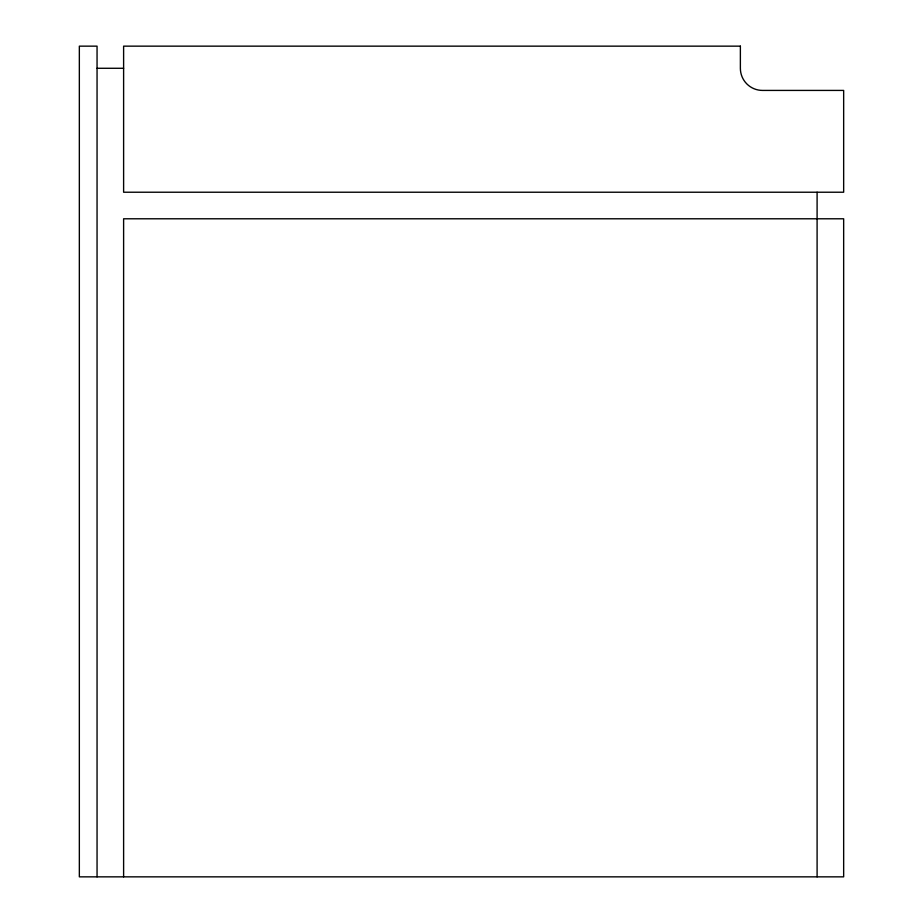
<?xml version="1.0" encoding="UTF-8"?>
<svg xmlns="http://www.w3.org/2000/svg" width="923" height="923" viewBox="0 0 923 923"><rect width="100%" height="100%" fill="white"/><g stroke="black" fill="none" stroke-linecap="round" stroke-linejoin="round"><path stroke-width="1.38" d="M97.053 68.279L123.613 68.279M817.097 192.226L817.097 876.85M123.613 876.85L123.613 218.786L843.657 218.786L843.657 876.85L79.343 876.85L79.343 46.15L97.053 46.15L97.053 876.85M740.373 46.15L123.613 46.15L123.613 192.226L843.657 192.226L843.657 90.419L762.502 90.419A22.129 22.129 0 0 1 740.373 68.279L740.373 46.15"/></g></svg>
